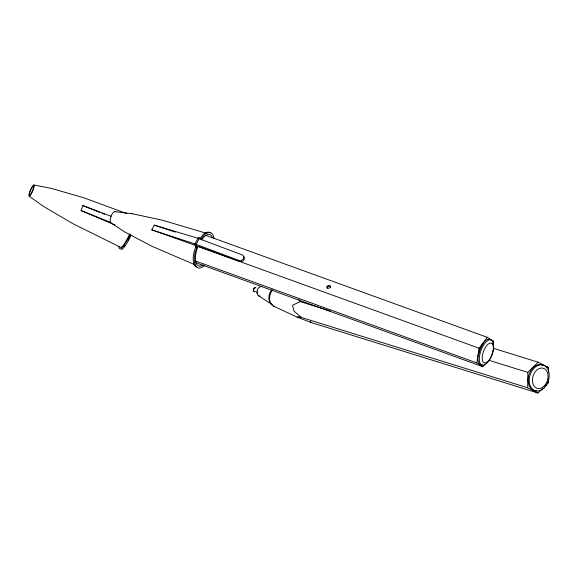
<?xml version="1.0" encoding="UTF-8"?>
<svg xmlns="http://www.w3.org/2000/svg" width="578" height="578" viewBox="0 0 578 578"><rect width="100%" height="100%" fill="white"/><g stroke="black" fill="none" stroke-linecap="round" stroke-linejoin="round"><path stroke-width="0.87" d="M542.872 388.25L537.988 393.033L527.707 387.787L527.808 372.377L538.19 362.211L548.479 367.456L548.443 372.593M548.399 378.583L548.37 382.867L545.314 385.858M484.913 363.988L482.854 366.712L476.821 362.912L479.054 348.216L487.312 337.335L493.337 341.136L492.817 344.589M214.055 238.468A18.648 8.143 -70.1 0 0 204.316 235.015L201.151 238.851L198.268 237.703L195.032 243.945L195.711 246.755L193.955 252.369A18.648 8.143 -70.1 0 0 196.087 267.065M199.424 238.122L196.195 244.364L196.867 247.174L195.111 252.788A18.648 8.143 -70.1 0 0 204.272 265.584M114.993 224.987L81.072 210.58L82.878 205.609L111.308 216.324M129.812 234.43L128.07 238.244A18.648 3.641 -66.7 0 1 119.01 246.409M131.047 234.957L129.313 238.772A18.648 3.641 -66.7 0 1 121.286 249.443M195.891 245.549L151.797 229.856L154.239 225.138L198.268 238.374M198.268 237.703L199.988 238.432L203.153 234.596A18.648 8.143 -70.1 0 1 210.182 232.688M273.329 306.022L297.179 317.178L297.786 316.628L301.152 317.387L527.707 387.787M330.378 311.022L300.206 301.644L292.547 305.227L293.899 310.993L301.152 317.387M114.675 211.613L132.066 213.687L162.432 220.211L206.129 233.209M130.361 213.484L132.066 213.687M33.849 184.967L51.153 188.349L83.391 197.633L126.835 213.607M493.402 348.288L538.19 362.211M546.752 366.922L548.479 367.456M489.01 360.318L527.808 372.377M297.179 317.178L311.434 322.632L537.988 393.033M151.797 229.856L195.509 244.126M154.239 225.138L175.279 232.096M206.021 235.427L487.312 337.335M491.647 340.521L493.337 341.136M199.988 238.432L201.151 238.851M195.032 243.945L196.195 244.364M197.582 246.156L239.747 261.429A3.316 2.854 -35.6 0 0 243.678 260.136A3.316 2.854 -35.6 0 0 243.649 256.35M198.138 246.452L479.054 348.216M195.711 246.755L196.867 247.174M195.53 261.003L476.821 362.912M195.631 262.658L482.854 366.712M199.107 238.685L242.03 254.826A3.316 2.912 -33.3 0 1 243.403 258.734A3.316 2.912 -33.3 0 1 239.09 260.512L196.347 244.443M81.072 210.58L110.954 222.523M82.878 205.609L99.553 212.299M102.053 213.304L104.553 214.308M195.082 264.825L151.776 246.192L124.61 231.872L111.106 223.014A6.12 2.673 -70.1 0 1 111.113 215.926A6.12 2.673 -70.1 0 1 115.73 211.736M258.633 295.806L272.245 304.657A9.284 6.64 -72.7 0 1 271.595 290.019M29.225 196.245L43.697 206.534L72.741 223.614L120.679 247.37A16.979 3.316 -66.7 0 0 129.739 233.953M310.307 321.382L311.434 322.632M298.999 299.549L300.206 301.644M274.687 306.499A10.274 7.355 -72.7 0 1 269.651 299.96A10.274 7.355 -72.7 0 1 272.606 289.816M130.585 235.188A16.625 3.244 -66.7 0 1 127.998 240.354M124.826 245.296A16.625 3.244 -66.7 0 1 123.887 246.394M536.702 390.728A13.417 9.602 -72.7 0 1 528.653 375.722A13.417 9.602 -72.7 0 1 543.161 365.253M255.44 291.579A2.167 1.553 -72.7 0 1 253.439 289.773A2.167 1.553 -72.7 0 1 255.859 287.663M259.963 296.073A4.834 3.461 -72.7 0 1 256.899 291.594A4.834 3.461 -72.7 0 1 260.967 286.623M257.333 293.176A4.342 3.107 -72.7 0 1 257.261 291.565M254.833 291.579A1.965 1.402 -72.7 0 1 253.655 289.383A1.965 1.402 -72.7 0 1 255.779 287.851M478.533 355.542A12.622 5.513 -70.1 0 1 478.866 353.707M479.046 352.934A12.622 5.513 -70.1 0 1 480.029 349.784M480.325 349.025A12.622 5.513 -70.1 0 1 483.519 343.39M327.105 288.169A1.871 1.3 -8.3 0 1 328.593 286.536A1.871 1.3 -8.3 0 1 330.761 287.425M201.455 239.993A16.625 7.261 -70.1 0 1 212.502 237.652M202.892 265.02A16.625 7.261 -70.1 0 1 195.855 262.166A16.625 7.261 -70.1 0 1 198.037 246.351M482.327 364.667A13.417 5.859 -70.1 0 1 479.14 351.308A13.417 5.859 -70.1 0 1 490.151 339.654M30.497 195.068A6.12 1.192 -66.7 0 0 34.167 185.386A6.12 1.192 -66.7 0 0 29.94 191.361A6.12 1.192 -66.7 0 0 30.497 195.068M30.67 194.309A5.079 0.99 -66.7 0 0 33.726 186.275A5.079 0.99 -66.7 0 0 30.208 191.231A5.079 0.99 -66.7 0 0 30.67 194.309M544.086 386.111A10.505 7.514 -72.7 0 0 544.209 368.605A10.505 7.514 -72.7 0 0 532.41 380.151A10.505 7.514 -72.7 0 0 544.086 386.111M544.122 387.954A13.417 9.602 -72.7 0 0 544.274 365.599A13.417 9.602 -72.7 0 0 529.21 380.346A13.417 9.602 -72.7 0 0 544.122 387.954M327.495 287.967A1.864 1.366 -11.6 0 0 330.537 286.934A1.864 1.366 -11.6 0 0 328.145 285.561A1.864 1.366 -11.6 0 0 327.495 287.967M489.241 360.007A10.505 4.588 -70.1 0 0 491.77 343.325A10.505 4.588 -70.1 0 0 482.392 355.687A10.505 4.588 -70.1 0 0 489.241 360.007M488.331 361.474A13.417 5.859 -70.1 0 0 491.56 340.167A13.417 5.859 -70.1 0 0 479.581 355.961A13.417 5.859 -70.1 0 0 488.331 361.474"/></g></svg>
